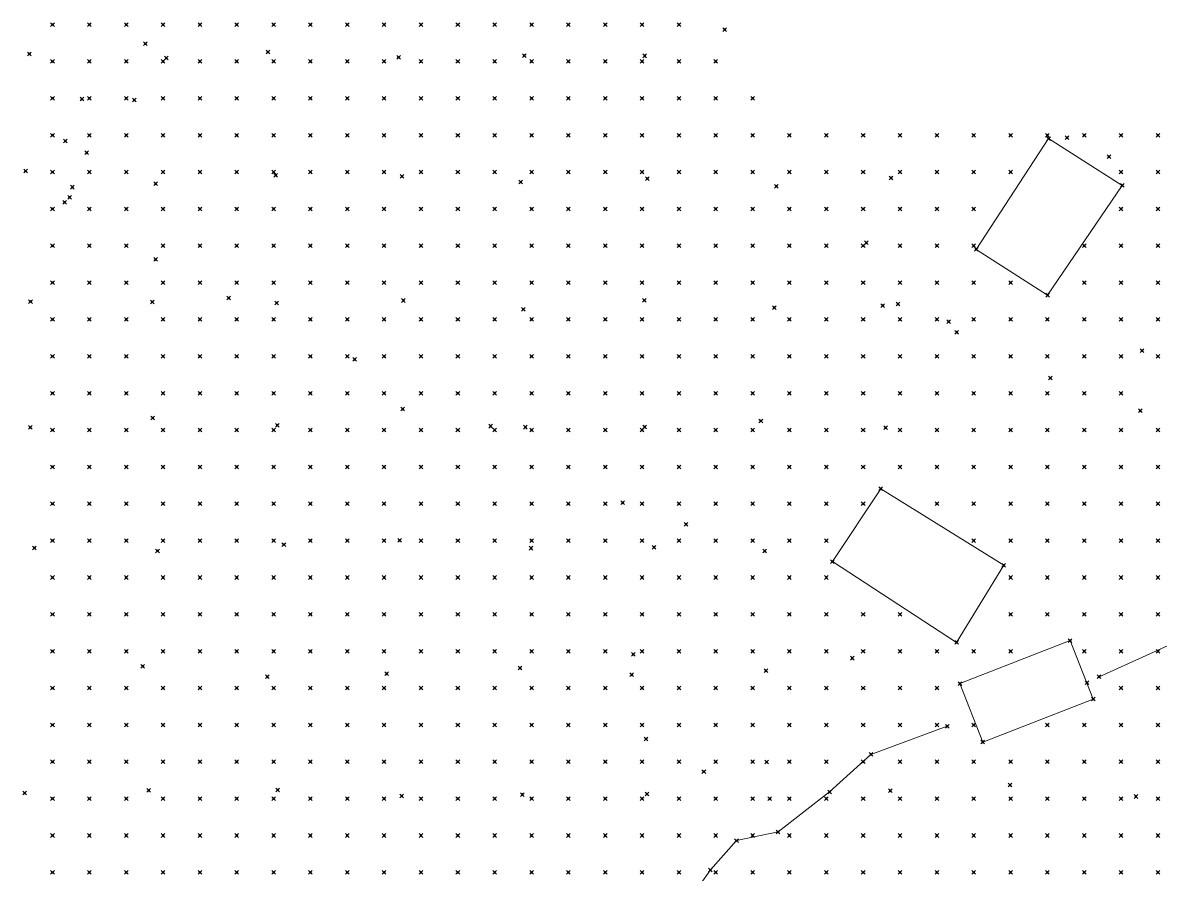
# Model space of a CAD drawing. Header units: metres. Extents: x 441556 to 446409, y 432338 to 461058.
# Drawn here: x 445271.9 to 445364.5, y 439583.7 to 439653 of the extents above; entities that cross this region are included whole.
import ezdxf

# ---------------------------------------------------------------- set-up
doc = ezdxf.new("R2010")
doc.units = ezdxf.units.M
doc.header["$MEASUREMENT"] = 0
doc.header["$PDMODE"] = 35
doc.header["$PDSIZE"] = 0.15
for name, color, linetype, lineweight in [('DTM-BRE-RevN_GRP_CONSTRUCTIE', 2, 'Continuous', 0), ('DTM-BRE-RevN_GRP_TALUZ SUS', 2, 'Continuous', 0), ('DTM-NOK-RevN_LIDAR_co_lidar', 91, 'Continuous', 0), ('DTM-NOK-RevN_RTK', 32, 'Continuous', 0)]:
    doc.layers.add(name, color=color, linetype=linetype, lineweight=lineweight)

msp = doc.modelspace()

# ---------------------------------------------------------------- linework, layer by layer
at = {"layer": 'DTM-BRE-RevN_GRP_CONSTRUCTIE'}
for p, q in [((445355.363, 439643.58, 376.493), (445349.472, 439634.559, 373.98)), ((445361.364, 439639.765, 376.317), (445355.363, 439643.58, 376.493)), ((445355.281, 439630.835, 373.651), (445361.364, 439639.765, 376.317)), ((445349.472, 439634.559, 373.98), (445355.281, 439630.835, 373.651)), ((445341.7, 439615.083, 371.192), (445337.766, 439609.154, 370.521)), ((445351.717, 439608.855, 369.756), (445341.7, 439615.083, 371.192)), ((445337.766, 439609.154, 370.521), (445347.877, 439602.583, 369.335)), ((445347.877, 439602.583, 369.335), (445351.717, 439608.855, 369.756)), ((445357.117, 439602.722, 368.029), (445348.145, 439599.226, 368.976)), ((445359, 439597.971, 365.134), (445357.117, 439602.722, 368.029)), ((445348.145, 439599.226, 368.976), (445350, 439594.465, 366.45)), ((445350, 439594.465, 366.45), (445359, 439597.971, 365.134))]:
    msp.add_line(p, q, dxfattribs=at)
at = {"layer": 'DTM-BRE-RevN_GRP_TALUZ SUS'}
for p, q in [((445359.469, 439599.784, 367.264), (445365.984, 439602.735, 366.873)), ((445340.903, 439593.466, 366.968), (445347.12, 439595.759, 367.799)), ((445337.539, 439590.411, 365.912), (445340.903, 439593.466, 366.968)), ((445333.343, 439587.154, 365.069), (445337.539, 439590.411, 365.912)), ((445329.958, 439586.446, 365.371), (445333.343, 439587.154, 365.069)), ((445327.835, 439584.06, 364.818), (445329.958, 439586.446, 365.371)), ((445325.727, 439581.065, 364.087), (445327.835, 439584.06, 364.818))]:
    msp.add_line(p, q, dxfattribs=at)
at = {"layer": 'DTM-NOK-RevN_LIDAR_co_lidar'}
for p in [(445274.283, 439652.851, 370.413), (445277.283, 439652.851, 370.663), (445280.282, 439652.851, 371.002), (445283.281, 439652.851, 371.298), (445286.281, 439652.851, 371.545), (445289.28, 439652.851, 371.559), (445292.279, 439652.851, 371.713), (445295.279, 439652.851, 371.978), (445298.278, 439652.851, 372.294), (445301.277, 439652.851, 372.627), (445304.277, 439652.851, 373.025), (445307.276, 439652.851, 373.419), (445310.275, 439652.851, 373.719), (445313.275, 439652.851, 373.992), (445316.274, 439652.851, 374.28), (445319.273, 439652.851, 374.552), (445322.273, 439652.851, 374.795), (445325.272, 439652.851, 374.972), (445274.283, 439649.852, 370.312), (445277.283, 439649.852, 370.572), (445280.282, 439649.852, 370.845), (445283.281, 439649.852, 371.033), (445286.281, 439649.852, 371.063), (445289.28, 439649.852, 371.214), (445292.279, 439649.852, 371.454), (445295.279, 439649.852, 371.693), (445298.278, 439649.852, 372.018), (445301.277, 439649.852, 372.363), (445304.277, 439649.852, 372.754), (445307.276, 439649.852, 373.15), (445310.275, 439649.852, 373.473), (445313.275, 439649.852, 373.763), (445316.274, 439649.852, 374.031), (445319.273, 439649.852, 374.295), (445322.273, 439649.852, 374.511), (445325.272, 439649.852, 374.63), (445328.271, 439649.852, 374.736), (445274.283, 439646.853, 370.142), (445277.283, 439646.853, 370.298), (445280.282, 439646.853, 370.616), (445283.281, 439646.853, 370.768), (445286.281, 439646.853, 370.872), (445289.28, 439646.853, 370.984), (445292.279, 439646.853, 371.207), (445295.279, 439646.853, 371.435), (445298.278, 439646.853, 371.736), (445301.277, 439646.853, 372.053), (445304.277, 439646.853, 372.389), (445307.276, 439646.853, 372.777), (445310.275, 439646.853, 373.167), (445313.275, 439646.853, 373.519), (445316.274, 439646.853, 373.806), (445319.273, 439646.853, 374.034), (445322.273, 439646.853, 374.206), (445325.272, 439646.853, 374.274), (445328.271, 439646.853, 374.435), (445331.271, 439646.853, 374.486), (445274.283, 439643.853, 369.993), (445277.283, 439643.853, 370.146), (445280.282, 439643.853, 370.471), (445283.281, 439643.853, 370.619), (445286.281, 439643.853, 370.72), (445289.28, 439643.853, 370.78), (445292.279, 439643.853, 370.962), (445295.279, 439643.853, 371.234), (445298.278, 439643.853, 371.5), (445301.277, 439643.853, 371.769), (445304.277, 439643.853, 372.117), (445307.276, 439643.853, 372.518), (445310.275, 439643.853, 372.884), (445313.275, 439643.853, 373.201), (445316.274, 439643.853, 373.484), (445319.273, 439643.853, 373.708), (445322.273, 439643.853, 373.869), (445325.272, 439643.853, 374.019), (445328.271, 439643.853, 374.141), (445331.271, 439643.853, 374.189), (445334.27, 439643.853, 374.237), (445337.27, 439643.853, 374.249), (445340.269, 439643.853, 374.285), (445343.268, 439643.853, 374.562), (445346.268, 439643.853, 374.971), (445349.267, 439643.853, 375.43), (445352.266, 439643.853, 375.942), (445355.266, 439643.853, 376.573), (445358.265, 439643.853, 377.157), (445361.264, 439643.853, 377.43), (445364.264, 439643.853, 377.572), (445274.283, 439640.854, 369.74), (445277.283, 439640.854, 370.139), (445280.282, 439640.854, 370.444), (445283.281, 439640.854, 370.536), (445286.281, 439640.854, 370.629), (445289.28, 439640.854, 370.682), (445292.279, 439640.854, 370.769), (445295.279, 439640.854, 370.97), (445298.278, 439640.854, 371.234), (445301.277, 439640.854, 371.492), (445304.277, 439640.854, 371.805), (445307.276, 439640.854, 372.193), (445310.275, 439640.854, 372.567), (445313.275, 439640.854, 372.87), (445316.274, 439640.854, 373.087), (445319.273, 439640.854, 373.234), (445322.273, 439640.854, 373.404), (445325.272, 439640.854, 373.624), (445328.271, 439640.854, 373.814), (445331.271, 439640.854, 373.922), (445334.27, 439640.854, 373.978), (445337.27, 439640.854, 374.011), (445340.269, 439640.854, 374.071), (445343.268, 439640.854, 374.183), (445346.268, 439640.854, 374.262), (445349.267, 439640.854, 374.577), (445352.266, 439640.854, 375.26), (445361.264, 439640.854, 376.802), (445364.264, 439640.854, 377.116), (445274.283, 439637.855, 369.432), (445277.283, 439637.855, 370.071), (445280.282, 439637.855, 370.508), (445283.281, 439637.855, 370.605), (445286.281, 439637.855, 370.588), (445289.28, 439637.855, 370.645), (445292.279, 439637.855, 370.715), (445295.279, 439637.855, 370.801), (445298.278, 439637.855, 370.963), (445301.277, 439637.855, 371.191), (445304.277, 439637.855, 371.472), (445307.276, 439637.855, 371.847), (445310.275, 439637.855, 372.23), (445313.275, 439637.855, 372.506), (445316.274, 439637.855, 372.663), (445319.273, 439637.855, 372.734), (445322.273, 439637.855, 372.943), (445325.272, 439637.855, 373.206), (445328.271, 439637.855, 373.396), (445331.271, 439637.855, 373.558), (445334.27, 439637.855, 373.703), (445337.27, 439637.855, 373.791), (445340.269, 439637.855, 373.873), (445343.268, 439637.855, 373.95), (445346.268, 439637.855, 373.94), (445349.267, 439637.855, 374.221), (445361.264, 439637.855, 375.128), (445364.264, 439637.855, 375.761), (445274.283, 439634.855, 368.835), (445277.283, 439634.855, 368.993), (445280.282, 439634.855, 369.739), (445283.281, 439634.855, 370.354), (445286.281, 439634.855, 370.572), (445289.28, 439634.855, 370.645), (445292.279, 439634.855, 370.7), (445295.279, 439634.855, 370.765), (445298.278, 439634.855, 370.852), (445301.277, 439634.855, 371.044), (445304.277, 439634.855, 371.292), (445307.276, 439634.855, 371.565), (445310.275, 439634.855, 371.863), (445313.275, 439634.855, 372.098), (445316.274, 439634.855, 372.236), (445319.273, 439634.855, 372.363), (445322.273, 439634.855, 372.542), (445325.272, 439634.855, 372.733), (445328.271, 439634.855, 372.938), (445331.271, 439634.855, 373.161), (445334.27, 439634.855, 373.366), (445337.27, 439634.855, 373.524), (445340.269, 439634.855, 373.661), (445343.268, 439634.855, 373.733), (445346.268, 439634.855, 373.729), (445349.267, 439634.855, 373.814), (445358.265, 439634.855, 374.156), (445361.264, 439634.855, 374.365), (445364.264, 439634.855, 374.655), (445274.283, 439631.856, 368.343), (445277.283, 439631.856, 368.36), (445280.282, 439631.856, 368.599), (445283.281, 439631.856, 369.093), (445286.281, 439631.856, 369.655), (445289.28, 439631.856, 370.273), (445292.279, 439631.856, 370.667), (445295.279, 439631.856, 370.778), (445298.278, 439631.856, 370.845), (445301.277, 439631.856, 370.99), (445304.277, 439631.856, 371.16), (445307.276, 439631.856, 371.346), (445310.275, 439631.856, 371.523), (445313.275, 439631.856, 371.655), (445316.274, 439631.856, 371.805), (445319.273, 439631.856, 371.996), (445322.273, 439631.856, 372.167), (445325.272, 439631.856, 372.311), (445328.271, 439631.856, 372.502), (445331.271, 439631.856, 372.721), (445334.27, 439631.856, 372.91), (445337.27, 439631.856, 373.032), (445340.269, 439631.856, 373.223), (445343.268, 439631.856, 373.502), (445346.268, 439631.856, 373.511), (445349.267, 439631.856, 373.508), (445352.266, 439631.856, 373.544), (445358.265, 439631.856, 373.83), (445361.264, 439631.856, 373.968), (445364.264, 439631.856, 374.112), (445274.283, 439628.857, 367.96), (445277.283, 439628.857, 368.028), (445280.282, 439628.857, 368.073), (445283.281, 439628.857, 368.175), (445286.281, 439628.857, 368.459), (445289.28, 439628.857, 369.034), (445292.279, 439628.857, 369.729), (445295.279, 439628.857, 370.379), (445298.278, 439628.857, 370.801), (445301.277, 439628.857, 371), (445304.277, 439628.857, 371.134), (445307.276, 439628.857, 371.26), (445310.275, 439628.857, 371.319), (445313.275, 439628.857, 371.358), (445316.274, 439628.857, 371.466), (445319.273, 439628.857, 371.617), (445322.273, 439628.857, 371.797), (445325.272, 439628.857, 371.921), (445328.271, 439628.857, 372.093), (445331.271, 439628.857, 372.259), (445334.27, 439628.857, 372.428), (445337.27, 439628.857, 372.46), (445340.269, 439628.857, 372.48), (445343.268, 439628.857, 372.646), (445346.268, 439628.857, 372.985), (445349.267, 439628.857, 373.323), (445352.266, 439628.857, 373.428), (445355.266, 439628.857, 373.512), (445358.265, 439628.857, 373.51), (445361.264, 439628.857, 373.492), (445364.264, 439628.857, 373.521), (445274.283, 439625.857, 367.586), (445277.283, 439625.857, 367.666), (445280.282, 439625.857, 367.753), (445283.281, 439625.857, 367.759), (445286.281, 439625.857, 367.814), (445289.28, 439625.857, 368.033), (445292.279, 439625.857, 368.461), (445295.279, 439625.857, 369.11), (445298.278, 439625.857, 369.88), (445301.277, 439625.857, 370.559), (445304.277, 439625.857, 371.019), (445307.276, 439625.857, 371.193), (445310.275, 439625.857, 371.163), (445313.275, 439625.857, 371.154), (445316.274, 439625.857, 371.229), (445319.273, 439625.857, 371.323), (445322.273, 439625.857, 371.445), (445325.272, 439625.857, 371.578), (445328.271, 439625.857, 371.732), (445331.271, 439625.857, 371.839), (445334.27, 439625.857, 371.966), (445337.27, 439625.857, 372.029), (445340.269, 439625.857, 372.059), (445343.268, 439625.857, 372.112), (445346.268, 439625.857, 372.271), (445349.267, 439625.857, 372.601), (445352.266, 439625.857, 373.007), (445355.266, 439625.857, 373.392), (445358.265, 439625.857, 373.319), (445361.264, 439625.857, 372.995), (445364.264, 439625.857, 372.66), (445274.283, 439622.858, 367.15), (445277.283, 439622.858, 367.21), (445280.282, 439622.858, 367.36), (445283.281, 439622.858, 367.408), (445286.281, 439622.858, 367.472), (445289.28, 439622.858, 367.559), (445292.279, 439622.858, 367.751), (445295.279, 439622.858, 368.071), (445298.278, 439622.858, 368.6), (445301.277, 439622.858, 369.253), (445304.277, 439622.858, 370.015), (445307.276, 439622.858, 370.654), (445310.275, 439622.858, 370.981), (445313.275, 439622.858, 371.102), (445316.274, 439622.858, 371.13), (445319.273, 439622.858, 371.175), (445322.273, 439622.858, 371.218), (445325.272, 439622.858, 371.302), (445328.271, 439622.858, 371.388), (445331.271, 439622.858, 371.456), (445334.27, 439622.858, 371.553), (445337.27, 439622.858, 371.651), (445340.269, 439622.858, 371.724), (445343.268, 439622.858, 371.791), (445346.268, 439622.858, 371.897), (445349.267, 439622.858, 372.168), (445352.266, 439622.858, 372.326), (445355.266, 439622.858, 372.315), (445358.265, 439622.858, 372.143), (445361.264, 439622.858, 372.097), (445274.283, 439619.859, 366.732), (445277.283, 439619.859, 366.816), (445280.282, 439619.859, 366.959), (445283.281, 439619.859, 367.061), (445286.281, 439619.859, 367.152), (445289.28, 439619.859, 367.229), (445292.279, 439619.859, 367.343), (445295.279, 439619.859, 367.511), (445298.278, 439619.859, 367.779), (445301.277, 439619.859, 368.165), (445304.277, 439619.859, 368.737), (445307.276, 439619.859, 369.462), (445310.275, 439619.859, 370.165), (445313.275, 439619.859, 370.715), (445316.274, 439619.859, 371.037), (445319.273, 439619.859, 371.103), (445322.273, 439619.859, 371.095), (445325.272, 439619.859, 371.119), (445328.271, 439619.859, 371.135), (445331.271, 439619.859, 371.164), (445334.27, 439619.859, 371.229), (445337.27, 439619.859, 371.325), (445340.269, 439619.859, 371.396), (445343.268, 439619.859, 371.486), (445346.268, 439619.859, 371.621), (445349.267, 439619.859, 372.018), (445352.266, 439619.859, 372.135), (445355.266, 439619.859, 371.765), (445358.265, 439619.859, 371.463), (445361.264, 439619.859, 371.37), (445364.264, 439619.859, 371.173), (445274.283, 439616.859, 366.304), (445277.283, 439616.859, 366.452), (445280.282, 439616.859, 366.58), (445283.281, 439616.859, 366.692), (445286.281, 439616.859, 366.789), (445289.28, 439616.859, 366.893), (445292.279, 439616.859, 367.001), (445295.279, 439616.859, 367.124), (445298.278, 439616.859, 367.3), (445301.277, 439616.859, 367.547), (445304.277, 439616.859, 367.879), (445307.276, 439616.859, 368.322), (445310.275, 439616.859, 368.875), (445313.275, 439616.859, 369.547), (445316.274, 439616.859, 370.215), (445319.273, 439616.859, 370.664), (445322.273, 439616.859, 370.974), (445325.272, 439616.859, 370.984), (445328.271, 439616.859, 370.963), (445331.271, 439616.859, 370.971), (445334.27, 439616.859, 371.006), (445337.27, 439616.859, 371.048), (445340.269, 439616.859, 371.113), (445343.268, 439616.859, 371.271), (445346.268, 439616.859, 371.359), (445349.267, 439616.859, 371.415), (445352.266, 439616.859, 371.762), (445355.266, 439616.859, 371.355), (445358.265, 439616.859, 371.098), (445361.264, 439616.859, 370.911), (445364.264, 439616.859, 370.494), (445274.283, 439613.86, 365.967), (445277.283, 439613.86, 366.102), (445280.282, 439613.86, 366.194), (445283.281, 439613.86, 366.282), (445286.281, 439613.86, 366.392), (445289.28, 439613.86, 366.513), (445292.279, 439613.86, 366.65), (445295.279, 439613.86, 366.773), (445298.278, 439613.86, 366.936), (445301.277, 439613.86, 367.128), (445304.277, 439613.86, 367.363), (445307.276, 439613.86, 367.63), (445310.275, 439613.86, 367.927), (445313.275, 439613.86, 368.361), (445316.274, 439613.86, 368.94), (445319.273, 439613.86, 369.555), (445322.273, 439613.86, 370.17), (445325.272, 439613.86, 370.527), (445328.271, 439613.86, 370.81), (445331.271, 439613.86, 370.867), (445334.27, 439613.86, 370.851), (445337.27, 439613.86, 370.795), (445340.269, 439613.86, 370.804), (445346.268, 439613.86, 371.12), (445349.267, 439613.86, 370.913), (445352.266, 439613.86, 370.973), (445355.266, 439613.86, 370.764), (445358.265, 439613.86, 370.5), (445361.264, 439613.86, 370.027), (445364.264, 439613.86, 369.544), (445274.283, 439610.861, 365.568), (445277.283, 439610.861, 365.734), (445280.282, 439610.861, 365.839), (445283.281, 439610.861, 365.895), (445286.281, 439610.861, 365.968), (445289.28, 439610.861, 366.108), (445292.279, 439610.861, 366.274), (445295.279, 439610.861, 366.419), (445298.278, 439610.861, 366.593), (445301.277, 439610.861, 366.765), (445304.277, 439610.861, 366.952), (445307.276, 439610.861, 367.18), (445310.275, 439610.861, 367.404), (445313.275, 439610.861, 367.633), (445316.274, 439610.861, 367.953), (445319.273, 439610.861, 368.394), (445322.273, 439610.861, 368.919), (445325.272, 439610.861, 369.537), (445328.271, 439610.861, 370.165), (445331.271, 439610.861, 370.555), (445334.27, 439610.861, 370.686), (445337.27, 439610.861, 370.604), (445349.267, 439610.861, 370.358), (445352.266, 439610.861, 370.11), (445355.266, 439610.861, 369.885), (445358.265, 439610.861, 369.59), (445361.264, 439610.861, 369.057), (445364.264, 439610.861, 368.576), (445274.283, 439607.861, 365.037), (445277.283, 439607.861, 365.281), (445280.282, 439607.861, 365.443), (445283.281, 439607.861, 365.539), (445286.281, 439607.861, 365.602), (445289.28, 439607.861, 365.704), (445292.279, 439607.861, 365.857), (445295.279, 439607.861, 366.034), (445298.278, 439607.861, 366.234), (445301.277, 439607.861, 366.411), (445304.277, 439607.861, 366.586), (445307.276, 439607.861, 366.802), (445310.275, 439607.861, 367), (445313.275, 439607.861, 367.15), (445316.274, 439607.861, 367.347), (445319.273, 439607.861, 367.607), (445322.273, 439607.861, 367.904), (445325.272, 439607.861, 368.353), (445328.271, 439607.861, 368.946), (445331.271, 439607.861, 369.624), (445334.27, 439607.861, 370.068), (445337.27, 439607.861, 370.233), (445352.266, 439607.861, 369.496), (445355.266, 439607.861, 369.179), (445358.265, 439607.861, 368.745), (445361.264, 439607.861, 368.36), (445364.264, 439607.861, 367.967), (445274.283, 439604.862, 364.51), (445277.283, 439604.862, 364.709), (445280.282, 439604.862, 364.89), (445283.281, 439604.862, 365.1), (445286.281, 439604.862, 365.243), (445289.28, 439604.862, 365.335), (445292.279, 439604.862, 365.479), (445295.279, 439604.862, 365.634), (445298.278, 439604.862, 365.83), (445301.277, 439604.862, 366.03), (445304.277, 439604.862, 366.225), (445307.276, 439604.862, 366.434), (445310.275, 439604.862, 366.614), (445313.275, 439604.862, 366.752), (445316.274, 439604.862, 366.892), (445319.273, 439604.862, 367.049), (445322.273, 439604.862, 367.254), (445325.272, 439604.862, 367.471), (445328.271, 439604.862, 367.837), (445331.271, 439604.862, 368.46), (445334.27, 439604.862, 369.019), (445337.27, 439604.862, 369.393), (445340.269, 439604.862, 369.596), (445343.268, 439604.862, 369.777), (445352.266, 439604.862, 369.2), (445355.266, 439604.862, 368.949), (445358.265, 439604.862, 368.332), (445361.264, 439604.862, 367.886), (445364.264, 439604.862, 367.512), (445274.283, 439601.863, 363.971), (445277.283, 439601.863, 364.13), (445280.282, 439601.863, 364.279), (445283.281, 439601.863, 364.502), (445286.281, 439601.863, 364.743), (445289.28, 439601.863, 364.955), (445292.279, 439601.863, 365.134), (445295.279, 439601.863, 365.249), (445298.278, 439601.863, 365.417), (445301.277, 439601.863, 365.613), (445304.277, 439601.863, 365.803), (445307.276, 439601.863, 366.023), (445310.275, 439601.863, 366.229), (445313.275, 439601.863, 366.384), (445316.274, 439601.863, 366.516), (445319.273, 439601.863, 366.632), (445322.273, 439601.863, 366.776), (445325.272, 439601.863, 366.953), (445328.271, 439601.863, 367.242), (445331.271, 439601.863, 367.652), (445334.27, 439601.863, 368.084), (445337.27, 439601.863, 368.458), (445340.269, 439601.863, 368.902), (445343.268, 439601.863, 369.262), (445346.268, 439601.863, 369.29), (445349.267, 439601.863, 369.194), (445352.266, 439601.863, 369.078), (445358.265, 439601.863, 367.983), (445361.264, 439601.863, 367.132), (445364.264, 439601.863, 366.364), (445274.283, 439598.863, 363.453), (445277.283, 439598.863, 363.631), (445280.282, 439598.863, 363.724), (445283.281, 439598.863, 363.864), (445286.281, 439598.863, 364.135), (445289.28, 439598.863, 364.404), (445292.279, 439598.863, 364.645), (445295.279, 439598.863, 364.861), (445298.278, 439598.863, 365.049), (445301.277, 439598.863, 365.212), (445304.277, 439598.863, 365.372), (445307.276, 439598.863, 365.593), (445310.275, 439598.863, 365.818), (445313.275, 439598.863, 365.987), (445316.274, 439598.863, 366.164), (445319.273, 439598.863, 366.3), (445322.273, 439598.863, 366.383), (445325.272, 439598.863, 366.563), (445328.271, 439598.863, 366.862), (445331.271, 439598.863, 367.119), (445334.27, 439598.863, 367.498), (445337.27, 439598.863, 367.847), (445340.269, 439598.863, 368.21), (445343.268, 439598.863, 368.372), (445346.268, 439598.863, 368.66), (445361.264, 439598.863, 365.594), (445364.264, 439598.863, 364.452), (445274.283, 439595.864, 363.048), (445277.283, 439595.864, 363.131), (445280.282, 439595.864, 363.195), (445283.281, 439595.864, 363.321), (445286.281, 439595.864, 363.522), (445289.28, 439595.864, 363.746), (445292.279, 439595.864, 364.038), (445295.279, 439595.864, 364.364), (445298.278, 439595.864, 364.625), (445301.277, 439595.864, 364.831), (445304.277, 439595.864, 365.009), (445307.276, 439595.864, 365.184), (445310.275, 439595.864, 365.373), (445313.275, 439595.864, 365.57), (445316.274, 439595.864, 365.763), (445319.273, 439595.864, 365.926), (445322.273, 439595.864, 366.063), (445325.272, 439595.864, 366.212), (445328.271, 439595.864, 366.459), (445331.271, 439595.864, 366.738), (445334.27, 439595.864, 367.162), (445337.27, 439595.864, 367.317), (445340.269, 439595.864, 367.525), (445343.268, 439595.864, 367.605), (445346.268, 439595.864, 367.706), (445349.267, 439595.864, 366.747), (445355.266, 439595.864, 365.454), (445358.265, 439595.864, 364.696), (445361.264, 439595.864, 363.753), (445364.264, 439595.864, 362.695), (445274.283, 439592.865, 362.588), (445277.283, 439592.865, 362.684), (445280.282, 439592.865, 362.754), (445283.281, 439592.865, 362.811), (445286.281, 439592.865, 362.965), (445289.28, 439592.865, 363.206), (445292.279, 439592.865, 363.447), (445295.279, 439592.865, 363.749), (445298.278, 439592.865, 364.073), (445301.277, 439592.865, 364.344), (445304.277, 439592.865, 364.593), (445307.276, 439592.865, 364.814), (445310.275, 439592.865, 364.97), (445313.275, 439592.865, 365.127), (445316.274, 439592.865, 365.318), (445319.273, 439592.865, 365.472), (445322.273, 439592.865, 365.63), (445325.272, 439592.865, 365.85), (445328.271, 439592.865, 366.115), (445331.271, 439592.865, 366.38), (445334.27, 439592.865, 366.702), (445337.27, 439592.865, 366.736), (445340.269, 439592.865, 366.615), (445343.268, 439592.865, 366.1), (445346.268, 439592.865, 365.758), (445349.267, 439592.865, 365.28), (445352.266, 439592.865, 364.663), (445355.266, 439592.865, 363.704), (445358.265, 439592.865, 362.793), (445361.264, 439592.865, 361.676), (445364.264, 439592.865, 360.69), (445274.283, 439589.865, 362.113), (445277.283, 439589.865, 362.237), (445280.282, 439589.865, 362.28), (445283.281, 439589.865, 362.378), (445286.281, 439589.865, 362.51), (445289.28, 439589.865, 362.678), (445292.279, 439589.865, 362.922), (445295.279, 439589.865, 363.199), (445298.278, 439589.865, 363.468), (445301.277, 439589.865, 363.772), (445304.277, 439589.865, 364.101), (445307.276, 439589.865, 364.374), (445310.275, 439589.865, 364.571), (445313.275, 439589.865, 364.731), (445316.274, 439589.865, 364.879), (445319.273, 439589.865, 365.034), (445322.273, 439589.865, 365.221), (445325.272, 439589.865, 365.449), (445328.271, 439589.865, 365.695), (445331.271, 439589.865, 365.929), (445334.27, 439589.865, 365.973), (445337.27, 439589.865, 365.713), (445340.269, 439589.865, 364.897), (445343.268, 439589.865, 363.907), (445346.268, 439589.865, 363.303), (445349.267, 439589.865, 362.997), (445352.266, 439589.865, 362.388), (445355.266, 439589.865, 361.504), (445358.265, 439589.865, 360.608), (445361.264, 439589.865, 359.607), (445364.264, 439589.865, 358.719), (445274.283, 439586.866, 361.615), (445277.283, 439586.866, 361.718), (445280.282, 439586.866, 361.843), (445283.281, 439586.866, 361.955), (445286.281, 439586.866, 362.064), (445289.28, 439586.866, 362.255), (445292.279, 439586.866, 362.417), (445295.279, 439586.866, 362.644), (445298.278, 439586.866, 362.895), (445301.277, 439586.866, 363.193), (445304.277, 439586.866, 363.488), (445307.276, 439586.866, 363.797), (445310.275, 439586.866, 364.112), (445313.275, 439586.866, 364.32), (445316.274, 439586.866, 364.474), (445319.273, 439586.866, 364.678), (445322.273, 439586.866, 364.869), (445325.272, 439586.866, 365.07), (445328.271, 439586.866, 365.33), (445331.271, 439586.866, 365.206), (445334.27, 439586.866, 364.343), (445337.27, 439586.866, 363.814), (445340.269, 439586.866, 362.415), (445343.268, 439586.866, 361.64), (445346.268, 439586.866, 360.962), (445349.267, 439586.866, 360.578), (445352.266, 439586.866, 359.872), (445355.266, 439586.866, 359.059), (445358.265, 439586.866, 358.185), (445361.264, 439586.866, 357.341), (445364.264, 439586.866, 356.519), (445274.283, 439583.867, 361.109), (445277.283, 439583.867, 361.2), (445280.282, 439583.867, 361.353), (445283.281, 439583.867, 361.445), (445286.281, 439583.867, 361.619), (445289.28, 439583.867, 361.851), (445292.279, 439583.867, 362.016), (445295.279, 439583.867, 362.227), (445298.278, 439583.867, 362.43), (445301.277, 439583.867, 362.675), (445304.277, 439583.867, 362.95), (445307.276, 439583.867, 363.222), (445310.275, 439583.867, 363.506), (445313.275, 439583.867, 363.782), (445316.274, 439583.867, 364.035), (445319.273, 439583.867, 364.257), (445322.273, 439583.867, 364.436), (445325.272, 439583.867, 364.615), (445328.271, 439583.867, 364.549), (445331.271, 439583.867, 363.875), (445334.27, 439583.867, 362.684), (445337.27, 439583.867, 361.391), (445340.269, 439583.867, 360.188), (445343.268, 439583.867, 359.34), (445346.268, 439583.867, 358.897), (445349.267, 439583.867, 358.564), (445352.266, 439583.867, 357.724), (445355.266, 439583.867, 356.818), (445358.265, 439583.867, 356.055), (445361.264, 439583.867, 355.109), (445364.264, 439583.867, 354.418)]:
    msp.add_point(p, dxfattribs=at)
at = {"layer": 'DTM-NOK-RevN_RTK'}
for p in [(445329.002, 439652.45, 375.34), (445281.847, 439651.298, 371.16), (445291.815, 439650.621, 371.572), (445272.404, 439650.462, 370.326), (445283.542, 439650.127, 371.187), (445302.453, 439650.187, 372.568), (445312.683, 439650.333, 373.82), (445322.495, 439650.31, 374.607), (445276.673, 439646.786, 370.361), (445280.935, 439646.71, 370.717), (445275.33, 439643.378, 370.067), (445355.363, 439643.58, 376.493), (445356.871, 439643.646, 377.004), (445277.065, 439642.418, 370.105), (445360.274, 439642.095, 377.199), (445272.092, 439640.937, 369.658), (445292.455, 439640.596, 370.854), (445302.73, 439640.499, 371.643), (445322.703, 439640.32, 373.469), (445342.544, 439640.376, 374.213), (445275.905, 439639.623, 369.839), (445282.678, 439639.898, 370.639), (445312.403, 439640.038, 372.497), (445333.206, 439639.701, 373.98), (445361.364, 439639.765, 376.317), (445275.668, 439638.799, 369.896), (445275.266, 439638.393, 369.789), (445340.526, 439635.094, 373.801), (445349.472, 439634.559, 373.98), (445282.672, 439633.738, 370.133), (445272.492, 439630.312, 368.111), (445282.4, 439630.281, 368.342), (445288.63, 439630.602, 370.09), (445292.529, 439630.2, 370.799), (445302.841, 439630.401, 371.084), (445322.458, 439630.415, 371.954), (445355.281, 439630.835, 373.651), (445312.603, 439629.681, 371.475), (445333.026, 439629.826, 372.501), (445341.866, 439629.99, 372.763), (445343.102, 439630.105, 373.476), (445347.225, 439628.684, 373.414), (445347.891, 439627.818, 373.31), (445298.877, 439625.601, 370.238), (445362.972, 439626.32, 372.874), (445355.508, 439624.092, 373.695), (445302.788, 439621.564, 369.009), (445362.82, 439621.428, 371.83), (445272.468, 439620.076, 366.741), (445282.444, 439620.842, 367.223), (445292.582, 439620.25, 367.515), (445309.942, 439620.175, 370.587), (445312.782, 439620.093, 371.303), (445322.489, 439620.117, 371.118), (445331.94, 439620.604, 371.268), (445342.088, 439620.047, 371.486), (445341.7, 439615.083, 371.192), (445320.695, 439613.939, 370.276), (445325.853, 439612.19, 370.177), (445302.533, 439610.883, 366.966), (445272.813, 439610.268, 365.427), (445282.83, 439610.028, 365.845), (445293.112, 439610.537, 366.291), (445313.237, 439610.248, 367.625), (445323.249, 439610.326, 368.875), (445332.258, 439610.013, 370.767), (445337.766, 439609.154, 370.521), (445351.717, 439608.855, 369.756), (445347.877, 439602.583, 369.335), (445357.117, 439602.722, 368.029), (445321.551, 439601.604, 366.866), (445281.631, 439600.64, 364.116), (445339.376, 439601.296, 368.637), (445291.77, 439599.784, 364.904), (445301.482, 439600.025, 365.406), (445312.343, 439600.486, 366.311), (445321.435, 439599.946, 366.679), (445332.358, 439600.269, 367.398), (445359.469, 439599.784, 367.264), (445348.145, 439599.226, 368.976), (445358.483, 439599.298, 367.075), (445359, 439597.971, 365.134), (445347.12, 439595.759, 367.799), (445322.604, 439594.721, 366.026), (445350, 439594.465, 366.45), (445340.903, 439593.466, 366.968), (445332.409, 439592.847, 366.699), (445327.3, 439592.062, 366.046), (445272.011, 439590.321, 362.178), (445282.114, 439590.539, 362.417), (445292.619, 439590.57, 363.072), (445337.539, 439590.411, 365.912), (445342.475, 439590.502, 364.708), (445352.227, 439590.967, 363.152), (445302.709, 439590.083, 364.034), (445312.527, 439590.197, 364.893), (445322.669, 439590.239, 365.445), (445332.667, 439589.855, 366.34), (445362.475, 439590.039, 359.248), (445333.343, 439587.154, 365.069), (445329.958, 439586.446, 365.371), (445327.835, 439584.06, 364.818)]:
    msp.add_point(p, dxfattribs=at)

doc.saveas('drawing.dxf')
